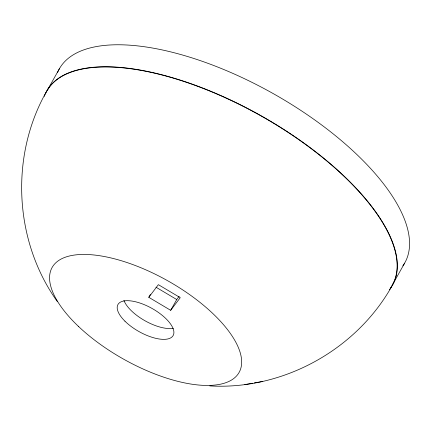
<?xml version="1.0" encoding="UTF-8"?>
<svg xmlns="http://www.w3.org/2000/svg" width="431" height="431" viewBox="0 0 431 431"><rect width="100%" height="100%" fill="white"/><g stroke="black" fill="none" stroke-linecap="round" stroke-linejoin="round"><path stroke-width="0.65" d="M45.761 92.837C9.784 157.342 14.406 241.716 57.474 301.754M47.119 90.629L59.564 68.448M148.787 297.32L158.366 284.67L180.255 297.659L170.681 310.315L148.787 297.32L150.376 294.481M170.681 310.315L176.732 299.529L179.124 296.366M392.167 285.338L404.612 263.163M391.774 286.367C355.904 350.101 282.828 390.238 209.762 385.901M244.749 384.587L252.534 383.229M254.338 382.911L262.624 381.467M155.99 287.218L176.732 299.529M57.619 72.354A198.098 83.091 29.3 0 1 272.548 93.225A198.098 83.091 29.3 0 1 402.866 265.873M45.681 93.392A198.098 83.091 29.3 0 1 260.728 115.756A198.098 83.091 29.3 0 1 390.793 287.52M44.285 96.399A198.287 83.172 29.3 0 1 259.985 115.125A198.287 83.172 29.3 0 1 389.462 289.632M173.305 328.293A31.657 13.28 29.3 0 1 144.897 320.712A31.657 13.28 29.3 0 1 123.934 300.391M78.41 326.359A107.217 44.975 29.3 0 0 238.65 373.187A107.217 44.975 29.3 0 0 119.775 260.27A107.217 44.975 29.3 0 0 78.41 326.359M124.958 321.197A31.657 13.28 29.3 0 0 172.729 336.158A31.657 13.28 29.3 0 0 138.944 302.718A31.657 13.28 29.3 0 0 124.958 321.197"/></g></svg>
